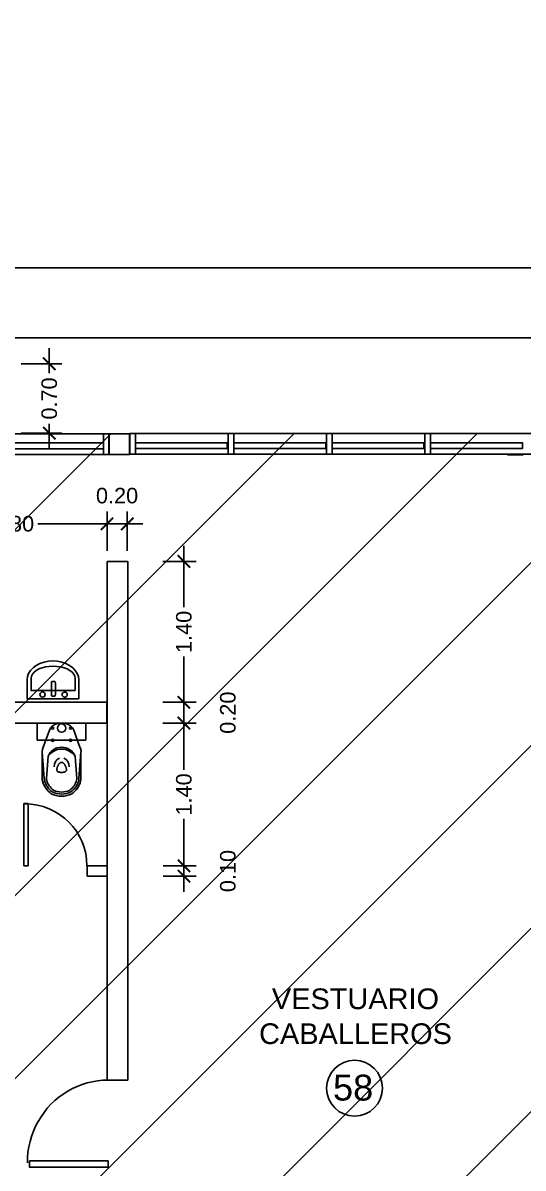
# Model space of a CAD drawing. Extents: x -106 to 115, y -156 to 65.
# Drawn here: x 56.22 to 61.06, y -50.78 to -39.72 of the extents above; entities that cross this region are included whole.
import ezdxf
from ezdxf.enums import TextEntityAlignment as Align

# ---------------------------------------------------------------- set-up
doc = ezdxf.new("R2010")
doc.units = 0
doc.header["$LTSCALE"] = 100
doc.header["$MEASUREMENT"] = 0
doc.linetypes.add('HIDD-CH', pattern=[0.1875, 0.125, -0.0625])
doc.layers.get('0').update_dxf_attribs({"color": 9, "linetype": 'CONTINUOUS'})
doc.layers.get('DEFPOINTS').update_dxf_attribs({"color": 9, "linetype": 'CONTINUOUS'})
for name, color, linetype in [('COTAS', 9, 'CONTINUOUS'), ('SANIT', 9, 'CONTINUOUS'), ('SANIT-INT', 9, 'CONTINUOUS'), ('texto', 9, 'CONTINUOUS'), ('UNTITLED-1', 9, 'CONTINUOUS')]:
    doc.layers.add(name, color=color, linetype=linetype)
doc.styles.add('SANIT', font='ROMANS')
doc.styles.get("Standard").update_dxf_attribs({"font": 'arial.ttf'})
doc.dimstyles.get("Standard").update_dxf_attribs({"dimtxt": 0.23, "dimasz": 0.18, "dimexe": 0.12, "dimexo": 0.2, "dimgap": 0.05, "dimtad": 0, "dimzin": 0, "dimdsep": 46, "dimtxsty": 'Standard', "dimblk": 'ARCHTICK', "dimcen": 0.09, "dimdle": 0.15, "dimadec": 0, "dimazin": 0, "dimtfac": 1, "dimtofl": 0, "dimtmove": 2, "dimatfit": 3, "dimfxl": 1, "dimtolj": 1, "dimtzin": 0, "dimarcsym": 0})

# ---------------------------------------------------------------- blocks, each defined once
blk = doc.blocks.new('_ARCHTICK')
at = {"color": 0, "linetype": 'ByBlock', "const_width": 0.15}
blk.add_lwpolyline([(-0.5, -0.5), (0.5, 0.5)], dxfattribs=at)
blk = doc.blocks.new('*D181')
at = {"layer": 'COTAS', "color": 0, "linetype": 'Continuous', "lineweight": -2, "transparency": 16777216}
for p, q in [((42.056, -42.55), (42.056, -41.966)), ((67.26, -42.546), (67.26, -41.966)), ((41.906, -42.086), (54.218, -42.086)), ((67.41, -42.086), (55.097, -42.086))]:
    blk.add_line(p, q, dxfattribs=at)
at = {"layer": 'DEFPOINTS', "color": 0, "linetype": 'Continuous', "transparency": 16777216}
for p in [(67.26, -42.086), (42.056, -42.75), (67.26, -42.746)]:
    blk.add_point(p, dxfattribs=at)
at = {"layer": 'COTAS', "color": 0, "linetype": 'Continuous', "lineweight": -2, "transparency": 16777216, "xscale": 0.18, "yscale": 0.18, "zscale": 0.18, "rotation": 180}
blk.add_blockref('_ARCHTICK', (42.056, -42.086), dxfattribs=at)
at = {"layer": 'COTAS', "color": 0, "linetype": 'Continuous', "lineweight": -2, "transparency": 16777216, "xscale": 0.18, "yscale": 0.18, "zscale": 0.18}
blk.add_blockref('_ARCHTICK', (67.26, -42.086), dxfattribs=at)
at = {"layer": 'COTAS', "color": 0, "linetype": 'Continuous', "transparency": 16777216, "insert": (54.658, -42.086), "char_height": 0.23, "attachment_point": 5}
blk.add_mtext('\\A1;25.20', dxfattribs=at)
blk = doc.blocks.new('*D186')
at = {"layer": 'COTAS', "color": 0, "linetype": 'Continuous', "lineweight": -2, "transparency": 16777216}
for p, q in [((56.478, -42.864), (56.478, -43.104)), ((56.206, -43.014), (56.598, -43.014)), ((56.206, -43.684), (56.598, -43.684)), ((56.478, -43.834), (56.478, -43.593))]:
    blk.add_line(p, q, dxfattribs=at)
at = {"layer": 'DEFPOINTS', "color": 0, "linetype": 'Continuous', "transparency": 16777216}
for p in [(56.006, -43.014), (56.478, -43.014), (56.006, -43.684)]:
    blk.add_point(p, dxfattribs=at)
at = {"layer": 'COTAS', "color": 0, "linetype": 'Continuous', "lineweight": -2, "transparency": 16777216, "xscale": 0.12, "yscale": 0.12, "zscale": 0.12}
for p, rotation in [((56.478, -43.014), 90), ((56.478, -43.684), 270)]:
    blk.add_blockref('_ARCHTICK', p, dxfattribs=dict(at, rotation=rotation))
at = {"layer": 'COTAS', "color": 0, "linetype": 'Continuous', "transparency": 16777216, "insert": (56.478, -43.349), "char_height": 0.15, "attachment_point": 5, "rotation": 90}
blk.add_mtext('\\A1;0.70', dxfattribs=at)
blk = doc.blocks.new('IVC')
at = {"layer": 'SANIT'}
for p, q in [((-0.181, -0.242), (-0.117, -0.067)), ((0.181, -0.242), (0.117, -0.067))]:
    blk.add_line(p, q, dxfattribs=at)
blk.add_lwpolyline([(-0.187, -0.277), (-0.187, -0.534, 0.067153), (-0.184, -0.561, 0.171608), (-0.1, -0.681, 0.117063), (0, -0.705, 0.117063), (0.1, -0.681, 0.171608), (0.184, -0.561, 0.067153), (0.187, -0.534), (0.187, -0.277)], format="xyb", dxfattribs=at)
for centre, radius, start, end in [((-0.023, -0.102), 0.1, 99.62, 159.7243), ((0, -0.237), 0.237, 90, 99.62), ((0, -0.237), 0.237, 80.38, 90), ((0.023, -0.102), 0.1, 20.2757, 80.38), ((-0.087, -0.277), 0.1, 159.7243, 180), ((0.088, -0.277), 0.1, 0, 20.2757)]:
    blk.add_arc(centre, radius, start, end, dxfattribs=at)
at = {"layer": 'SANIT-INT', "linetype": 'HIDD-CH'}
blk.add_lwpolyline([(-0.235, 0), (0.235, 0), (0.235, -0.165), (-0.235, -0.165)], close=True, dxfattribs=at)
at = {"layer": 'SANIT-INT'}
blk.add_lwpolyline([(-0.187, -0.277), (-0.167, -0.534, 0.067153), (-0.165, -0.555, 0.169592), (-0.09, -0.664, 0.115098), (0, -0.685, 0.115098), (0.09, -0.664, 0.169592), (0.165, -0.555, 0.067153), (0.168, -0.534), (0.187, -0.277)], format="xyb", dxfattribs=at)
blk.add_lwpolyline([(-0.079, -0.647, 0.112701), (0, -0.665, 0.112701), (0.079, -0.647, 0.167129), (0.145, -0.55, 0.067153), (0.147, -0.534), (0.131, -0.318, 0.515207), (-0.131, -0.318), (-0.147, -0.534, 0.067153), (-0.145, -0.55, 0.167129)], format="xyb", close=True, dxfattribs=at)
blk.add_lwpolyline([(0.017, -0.385), (0.015, -0.383), (0.013, -0.382), (0.011, -0.381), (0.008, -0.38), (0.006, -0.379), (0.004, -0.378), (0.002, -0.378), (0, -0.378), (-0.002, -0.378), (-0.004, -0.378), (-0.006, -0.379), (-0.008, -0.38), (-0.011, -0.381), (-0.013, -0.382), (-0.015, -0.383), (-0.017, -0.385), (-0.019, -0.387), (-0.022, -0.389), (-0.024, -0.392), (-0.026, -0.394), (-0.028, -0.397), (-0.03, -0.4), (-0.032, -0.403), (-0.034, -0.407), (-0.036, -0.41), (-0.037, -0.414), (-0.039, -0.417), (-0.04, -0.421), (-0.042, -0.425), (-0.043, -0.429), (-0.044, -0.433), (-0.045, -0.438), (-0.046, -0.442), (-0.046, -0.447), (-0.046, -0.451), (-0.046, -0.456), (-0.044, -0.46), (-0.042, -0.464), (-0.038, -0.467), (-0.033, -0.47), (-0.026, -0.472), (-0.018, -0.474), (-0.009, -0.475), (0, -0.475), (0.009, -0.475), (0.018, -0.474), (0.026, -0.472), (0.033, -0.47), (0.038, -0.467), (0.042, -0.464), (0.044, -0.46), (0.046, -0.456), (0.046, -0.451), (0.046, -0.447), (0.046, -0.442), (0.045, -0.438), (0.044, -0.433), (0.043, -0.429), (0.042, -0.425), (0.04, -0.421), (0.039, -0.417), (0.037, -0.414), (0.036, -0.41), (0.034, -0.407), (0.032, -0.403), (0.03, -0.4), (0.028, -0.397), (0.026, -0.394), (0.024, -0.392), (0.022, -0.389), (0.019, -0.387)], close=True, dxfattribs=at)
for centre, radius in [((-0.086, -0.047), 0.0102), ((0, -0.047), 0.04), ((0.086, -0.047), 0.0102), ((-0.086, -0.165), 0.0102), ((0.086, -0.165), 0.0102)]:
    blk.add_circle(centre, radius, dxfattribs=at)
for centre, radius, start, end in [((0, -0.375), 0.143, 23.423, 156.577), ((0.006, -0.412), 0.078, 109.9896, 186.2128), ((-0.006, -0.412), 0.078, 353.7872, 70.0104)]:
    blk.add_arc(centre, radius, start, end, dxfattribs=at)
at = {"layer": 'SANIT', "style": 'SANIT', "flags": 1}
blk.add_attdef('CODIGO', (-0.225, -1.165), '', height=0.2, dxfattribs=at)
blk = doc.blocks.new('*D199')
at = {"layer": 'COTAS', "color": 0, "linetype": 'Continuous', "lineweight": -2, "transparency": 16777216}
for p, q in [((55.22, -44.82), (55.22, -44.44)), ((57.036, -44.82), (57.036, -44.44)), ((55.07, -44.56), (55.891, -44.56)), ((57.186, -44.56), (56.366, -44.56))]:
    blk.add_line(p, q, dxfattribs=at)
at = {"layer": 'DEFPOINTS', "color": 0, "linetype": 'Continuous', "transparency": 16777216}
for p in [(57.036, -44.56), (55.22, -45.02), (57.036, -45.02)]:
    blk.add_point(p, dxfattribs=at)
at = {"layer": 'COTAS', "color": 0, "linetype": 'Continuous', "lineweight": -2, "transparency": 16777216, "xscale": 0.12, "yscale": 0.12, "zscale": 0.12, "rotation": 180}
blk.add_blockref('_ARCHTICK', (55.22, -44.56), dxfattribs=at)
at = {"layer": 'COTAS', "color": 0, "linetype": 'Continuous', "lineweight": -2, "transparency": 16777216, "xscale": 0.12, "yscale": 0.12, "zscale": 0.12}
blk.add_blockref('_ARCHTICK', (57.036, -44.56), dxfattribs=at)
at = {"layer": 'COTAS', "color": 0, "linetype": 'Continuous', "transparency": 16777216, "insert": (56.128, -44.56), "char_height": 0.15, "attachment_point": 5}
blk.add_mtext('\\A1;1.80', dxfattribs=at)
blk = doc.blocks.new('*D200')
at = {"layer": 'COTAS', "color": 0, "linetype": 'Continuous', "lineweight": -2, "transparency": 16777216}
for p, q in [((57.036, -44.82), (57.036, -44.44)), ((57.231, -44.82), (57.231, -44.44)), ((56.886, -44.56), (57.381, -44.56))]:
    blk.add_line(p, q, dxfattribs=at)
at = {"layer": 'DEFPOINTS', "color": 0, "linetype": 'Continuous', "transparency": 16777216}
for p in [(57.231, -44.56), (57.036, -45.02), (57.231, -45.02)]:
    blk.add_point(p, dxfattribs=at)
at = {"layer": 'COTAS', "color": 0, "linetype": 'Continuous', "lineweight": -2, "transparency": 16777216, "xscale": 0.12, "yscale": 0.12, "zscale": 0.12, "rotation": 180}
blk.add_blockref('_ARCHTICK', (57.036, -44.56), dxfattribs=at)
at = {"layer": 'COTAS', "color": 0, "linetype": 'Continuous', "lineweight": -2, "transparency": 16777216, "xscale": 0.12, "yscale": 0.12, "zscale": 0.12}
blk.add_blockref('_ARCHTICK', (57.231, -44.56), dxfattribs=at)
at = {"layer": 'COTAS', "color": 0, "linetype": 'Continuous', "transparency": 16777216, "insert": (57.133, -44.288), "char_height": 0.15, "attachment_point": 5}
blk.add_mtext('\\A1;0.20', dxfattribs=at)
blk = doc.blocks.new('*D210')
at = {"layer": 'COTAS', "color": 0, "linetype": 'Continuous', "lineweight": -2, "transparency": 16777216}
for p, q in [((57.779, -48.114), (57.779, -47.714)), ((57.578, -47.864), (57.899, -47.864)), ((57.578, -47.964), (57.899, -47.964))]:
    blk.add_line(p, q, dxfattribs=at)
at = {"layer": 'DEFPOINTS', "color": 0, "linetype": 'Continuous', "transparency": 16777216}
for p in [(57.378, -47.864), (57.779, -47.864), (57.378, -47.964)]:
    blk.add_point(p, dxfattribs=at)
at = {"layer": 'COTAS', "color": 0, "linetype": 'Continuous', "lineweight": -2, "transparency": 16777216, "xscale": 0.12, "yscale": 0.12, "zscale": 0.12}
for p, rotation in [((57.779, -47.864), 90), ((57.779, -47.964), 270)]:
    blk.add_blockref('_ARCHTICK', p, dxfattribs=dict(at, rotation=rotation))
at = {"layer": 'COTAS', "color": 0, "linetype": 'Continuous', "transparency": 16777216, "insert": (58.204, -47.914), "char_height": 0.15, "attachment_point": 5, "rotation": 90}
blk.add_mtext('\\A1;0.10', dxfattribs=at)
blk = doc.blocks.new('*D211')
at = {"layer": 'COTAS', "color": 0, "linetype": 'Continuous', "lineweight": -2, "transparency": 16777216}
for p, q in [((57.779, -46.334), (57.779, -46.936)), ((57.576, -46.484), (57.899, -46.484)), ((57.779, -48.014), (57.779, -47.411)), ((57.578, -47.864), (57.899, -47.864))]:
    blk.add_line(p, q, dxfattribs=at)
at = {"layer": 'DEFPOINTS', "color": 0, "linetype": 'Continuous', "transparency": 16777216}
for p in [(57.376, -46.484), (57.779, -46.484), (57.378, -47.864)]:
    blk.add_point(p, dxfattribs=at)
at = {"layer": 'COTAS', "color": 0, "linetype": 'Continuous', "lineweight": -2, "transparency": 16777216, "xscale": 0.12, "yscale": 0.12, "zscale": 0.12}
for p, rotation in [((57.779, -46.484), 90), ((57.779, -47.864), 270)]:
    blk.add_blockref('_ARCHTICK', p, dxfattribs=dict(at, rotation=rotation))
at = {"layer": 'COTAS', "color": 0, "linetype": 'Continuous', "transparency": 16777216, "insert": (57.779, -47.174), "char_height": 0.15, "attachment_point": 5, "rotation": 90}
blk.add_mtext('\\A1;1.40', dxfattribs=at)
blk = doc.blocks.new('*D212')
at = {"layer": 'COTAS', "color": 0, "linetype": 'Continuous', "lineweight": -2, "transparency": 16777216}
for p, q in [((57.779, -46.634), (57.779, -46.134)), ((57.576, -46.284), (57.899, -46.284)), ((57.576, -46.484), (57.899, -46.484))]:
    blk.add_line(p, q, dxfattribs=at)
at = {"layer": 'DEFPOINTS', "color": 0, "linetype": 'Continuous', "transparency": 16777216}
for p in [(57.376, -46.284), (57.779, -46.284), (57.376, -46.484)]:
    blk.add_point(p, dxfattribs=at)
at = {"layer": 'COTAS', "color": 0, "linetype": 'Continuous', "lineweight": -2, "transparency": 16777216, "xscale": 0.12, "yscale": 0.12, "zscale": 0.12}
for p, rotation in [((57.779, -46.284), 90), ((57.779, -46.484), 270)]:
    blk.add_blockref('_ARCHTICK', p, dxfattribs=dict(at, rotation=rotation))
at = {"layer": 'COTAS', "color": 0, "linetype": 'Continuous', "transparency": 16777216, "insert": (58.204, -46.384), "char_height": 0.15, "attachment_point": 5, "rotation": 90}
blk.add_mtext('\\A1;0.20', dxfattribs=at)
blk = doc.blocks.new('*D213')
at = {"layer": 'COTAS', "color": 0, "linetype": 'Continuous', "lineweight": -2, "transparency": 16777216}
for p, q in [((57.779, -44.773), (57.779, -45.366)), ((57.576, -44.923), (57.899, -44.923)), ((57.779, -46.434), (57.779, -45.841)), ((57.576, -46.284), (57.899, -46.284))]:
    blk.add_line(p, q, dxfattribs=at)
at = {"layer": 'DEFPOINTS', "color": 0, "linetype": 'Continuous', "transparency": 16777216}
for p in [(57.376, -44.923), (57.779, -44.923), (57.376, -46.284)]:
    blk.add_point(p, dxfattribs=at)
at = {"layer": 'COTAS', "color": 0, "linetype": 'Continuous', "lineweight": -2, "transparency": 16777216, "xscale": 0.12, "yscale": 0.12, "zscale": 0.12}
for p, rotation in [((57.779, -44.923), 90), ((57.779, -46.284), 270)]:
    blk.add_blockref('_ARCHTICK', p, dxfattribs=dict(at, rotation=rotation))
at = {"layer": 'COTAS', "color": 0, "linetype": 'Continuous', "transparency": 16777216, "insert": (57.779, -45.604), "char_height": 0.15, "attachment_point": 5, "rotation": 90}
blk.add_mtext('\\A1;1.40', dxfattribs=at)

msp = doc.modelspace()

# ---------------------------------------------------------------- hatches: boundary and pattern name
at = {"layer": 'COTAS', "linetype": 'Continuous'}
h = msp.add_hatch(dxfattribs=at)
h.set_pattern_fill('ANSI31', color=256, scale=10, style=0)
edge = h.paths.add_edge_path()
edge.add_line((42.056, -43.692), (67.26, -43.688))
edge.add_line((67.26, -43.688), (67.256, -53.703))
edge.add_line((67.256, -53.703), (42.053, -53.693))
edge.add_line((42.053, -53.693), (42.053, -43.105))

# ---------------------------------------------------------------- linework, layer by layer
at = {"layer": 'texto', "linetype": 'Continuous'}
for centre, radius in [((4.578, -45.728), 110.721), ((59.428, -50.012), 0.27)]:
    msp.add_circle(centre, radius, dxfattribs=at)
at = {"layer": 'UNTITLED-1', "linetype": 'Continuous'}
for p, q in [((61.056, -43.894), (60.906, -43.894)), ((56.346, -46.284), (56.346, -46.288)), ((56.35, -46.284), (56.354, -46.284)), ((56.748, -49.994), (56.701, -50.016)), ((56.795, -49.975), (56.748, -49.994)), ((56.844, -49.96), (56.795, -49.975)), ((56.893, -49.949), (56.844, -49.96)), ((56.943, -49.94), (56.893, -49.949)), ((56.994, -49.935), (56.943, -49.94)), ((57.046, -49.933), (56.994, -49.935)), ((56.57, -50.099), (56.531, -50.132)), ((56.612, -50.069), (56.57, -50.099)), ((56.656, -50.041), (56.612, -50.069)), ((56.701, -50.016), (56.656, -50.041)), ((56.459, -50.205), (56.427, -50.246)), ((56.494, -50.167), (56.459, -50.205)), ((56.531, -50.132), (56.494, -50.167)), ((56.37, -50.333), (56.346, -50.38)), ((56.398, -50.288), (56.37, -50.333)), ((56.427, -50.246), (56.398, -50.288)), ((56.325, -50.428), (56.307, -50.477)), ((56.346, -50.38), (56.325, -50.428)), ((56.292, -50.526), (56.281, -50.577)), ((56.307, -50.477), (56.292, -50.526)), ((56.272, -50.628), (56.268, -50.68)), ((56.281, -50.577), (56.272, -50.628)), ((56.268, -50.68), (56.266, -50.733))]:
    msp.add_line(p, q, dxfattribs=at)
for points in [[(41.236, -42.764), (68.236, -42.764), (68.236, -54.704), (41.236, -54.704), (41.236, -53.714)], [(57.036, -44.923), (57.236, -44.923), (57.236, -46.284)], [(57.037, -46.373), (57.036, -46.373), (57.036, -44.923)], [(57.236, -46.284), (57.237, -46.284), (57.237, -49.933), (57.037, -49.933), (57.037, -46.373)]]:
    msp.add_lwpolyline(points, dxfattribs=at)
for points in [[(52.257, -43.69), (57.057, -43.69), (57.057, -43.89), (52.257, -43.89)], [(57.002, -43.69), (57.057, -43.69), (57.057, -43.89), (57.002, -43.89)], [(57.054, -43.69), (57.254, -43.69), (57.254, -43.89), (57.054, -43.89)], [(57.256, -43.688), (62.056, -43.688), (62.056, -43.888), (57.256, -43.888)], [(57.256, -43.688), (57.311, -43.688), (57.311, -43.888), (57.256, -43.888)], [(58.206, -43.688), (58.262, -43.688), (58.262, -43.888), (58.206, -43.888)], [(59.157, -43.688), (59.212, -43.688), (59.212, -43.888), (59.157, -43.888)], [(60.107, -43.688), (60.163, -43.688), (60.163, -43.888), (60.107, -43.888)], [(56.114, -43.779), (57.002, -43.779), (57.002, -43.835), (56.114, -43.835)], [(57.311, -43.777), (58.198, -43.777), (58.198, -43.833), (57.311, -43.833)], [(58.262, -43.777), (59.149, -43.777), (59.149, -43.833), (58.262, -43.833)], [(59.212, -43.777), (60.099, -43.777), (60.099, -43.833), (59.212, -43.833)], [(60.163, -43.777), (61.05, -43.777), (61.05, -43.833), (60.163, -43.833)], [(56.763, -46.067), (56.763, -46.25), (56.263, -46.25), (56.263, -46.067), (56.267, -46.035), (56.278, -46.005), (56.296, -45.976), (56.321, -45.95), (56.352, -45.927), (56.388, -45.909), (56.427, -45.895), (56.469, -45.887), (56.513, -45.884), (56.556, -45.887), (56.598, -45.895), (56.638, -45.909), (56.673, -45.927), (56.704, -45.95), (56.729, -45.976), (56.748, -46.005), (56.759, -46.035)], [(56.728, -46.052), (56.728, -46.169), (56.302, -46.169), (56.302, -46.052), (56.306, -46.032), (56.315, -46.012), (56.331, -45.993), (56.352, -45.977), (56.378, -45.962), (56.409, -45.951), (56.442, -45.942), (56.478, -45.937), (56.515, -45.935), (56.552, -45.937), (56.588, -45.942), (56.621, -45.951), (56.652, -45.962), (56.678, -45.977), (56.699, -45.993), (56.715, -46.012), (56.725, -46.032)], [(56.504, -46.224), (56.503, -46.224), (56.502, -46.223), (56.501, -46.221), (56.5, -46.219), (56.499, -46.216), (56.499, -46.213), (56.498, -46.209), (56.498, -46.205), (56.498, -46.201), (56.498, -46.108), (56.498, -46.104), (56.498, -46.1), (56.499, -46.096), (56.499, -46.093), (56.5, -46.09), (56.501, -46.087), (56.502, -46.086), (56.503, -46.085), (56.504, -46.084), (56.531, -46.084), (56.531, -46.084), (56.532, -46.085), (56.533, -46.086), (56.534, -46.087), (56.535, -46.09), (56.536, -46.093), (56.537, -46.096), (56.537, -46.1), (56.538, -46.104), (56.538, -46.108), (56.538, -46.201), (56.538, -46.201), (56.538, -46.205), (56.537, -46.209), (56.537, -46.213), (56.536, -46.216), (56.535, -46.219), (56.534, -46.221), (56.533, -46.223), (56.532, -46.224), (56.531, -46.224), (56.504, -46.225)], [(56.627, -46.185), (56.632, -46.185), (56.636, -46.186), (56.64, -46.188), (56.643, -46.191), (56.647, -46.194), (56.649, -46.197), (56.651, -46.201), (56.652, -46.205), (56.652, -46.21), (56.652, -46.214), (56.651, -46.218), (56.649, -46.222), (56.647, -46.226), (56.643, -46.229), (56.64, -46.231), (56.636, -46.233), (56.632, -46.234), (56.627, -46.235), (56.623, -46.234), (56.619, -46.233), (56.615, -46.231), (56.611, -46.229), (56.608, -46.226), (56.606, -46.222), (56.604, -46.218), (56.603, -46.214), (56.602, -46.21), (56.603, -46.205), (56.604, -46.201), (56.606, -46.197), (56.608, -46.194), (56.611, -46.191), (56.615, -46.188), (56.619, -46.186), (56.623, -46.185)], [(52.256, -46.284), (57.034, -46.284), (57.034, -46.484), (52.256, -46.484)], [(56.233, -47.862), (56.233, -47.262), (56.273, -47.262), (56.273, -47.862)], [(56.844, -47.964), (56.844, -47.864), (57.036, -47.864), (57.036, -47.964)], [(56.286, -50.713), (57.046, -50.713), (57.046, -50.773), (56.286, -50.773)]]:
    msp.add_lwpolyline(points, close=True, dxfattribs=at)
msp.add_circle((56.413, -46.209), 0.025, dxfattribs=at)
msp.add_arc((56.242, -47.865), 0.6, 0, 90, dxfattribs=at)

# ---------------------------------------------------------------- block references
at = {"layer": 'SANIT'}
msp.add_blockref('IVC', (56.597, -46.486), dxfattribs=at)

# ---------------------------------------------------------------- texts
at = {"layer": 'texto', "linetype": 'Continuous'}
msp.add_text('58', height=0.25, dxfattribs=at).set_placement((59.414, -50.131), align=Align.CENTER)
at = {"layer": 'UNTITLED-1'}
for s, p in [('VESTUARIO', (59.437, -49.248)), ('CABALLEROS', (59.437, -49.585))]:
    msp.add_text(s, height=0.2, dxfattribs=at).set_placement(p, align=Align.CENTER)

# ---------------------------------------------------------------- dimensions: what is measured, and where the dimension line sits
at = {"layer": 'COTAS', "linetype": 'Continuous'}
dim = msp.add_linear_dim(base=(67.26, -42.086), p1=(42.056, -42.75), p2=(67.26, -42.746), dimstyle='Standard', dxfattribs=at)
dim.commit()
dim.dimension.update_dxf_attribs({"geometry": '*D181', "text_midpoint": (54.658, -42.086)})
for base, p1, p2, text, picture, middle in [((56.478, -43.014), (56.006, -43.684), (56.006, -43.014), '0.70', '*D186', (56.478, -43.349)), ((57.779, -44.923), (57.376, -46.284), (57.376, -44.923), '1.40', '*D213', (57.779, -45.604)), ((57.779, -46.484), (57.378, -47.864), (57.376, -46.484), '1.40', '*D211', (57.779, -47.174))]:
    dim = msp.add_linear_dim(base=base, p1=p1, p2=p2, angle=90, text=text, dimstyle='Standard', override={"dimtxt": 0.15, "dimasz": 0.12}, dxfattribs=at)
    dim.commit()
    dim.dimension.update_dxf_attribs({"geometry": picture, "text_midpoint": middle})
dim = msp.add_linear_dim(base=(57.230989949, -44.559947185), p1=(57.035989949, -45.020230007), p2=(57.230989949, -45.020230007), dimstyle='Standard', override={"dimtxt": 0.15, "dimasz": 0.12}, dxfattribs=at)
dim.commit()
dim.dimension.update_dxf_attribs({"geometry": '*D200', "text_midpoint": (57.133489949, -44.288361237)})
dim = msp.add_linear_dim(base=(57.036, -44.56), p1=(55.22, -45.02), p2=(57.036, -45.02), text='1.80', dimstyle='Standard', override={"dimtxt": 0.15, "dimasz": 0.12}, dxfattribs=at)
dim.commit()
dim.dimension.update_dxf_attribs({"geometry": '*D199', "text_midpoint": (56.128, -44.56)})
for base, p1, p2, picture, middle in [((57.779, -46.284), (57.376, -46.484), (57.376, -46.284), '*D212', (58.204, -46.384)), ((57.779, -47.864), (57.378, -47.964), (57.378, -47.864), '*D210', (58.204, -47.914))]:
    dim = msp.add_linear_dim(base=base, p1=p1, p2=p2, angle=90, dimstyle='Standard', override={"dimtxt": 0.15, "dimasz": 0.12}, dxfattribs=at)
    dim.commit()
    dim.dimension.update_dxf_attribs({"geometry": picture, "text_midpoint": middle})

doc.saveas('drawing.dxf')
